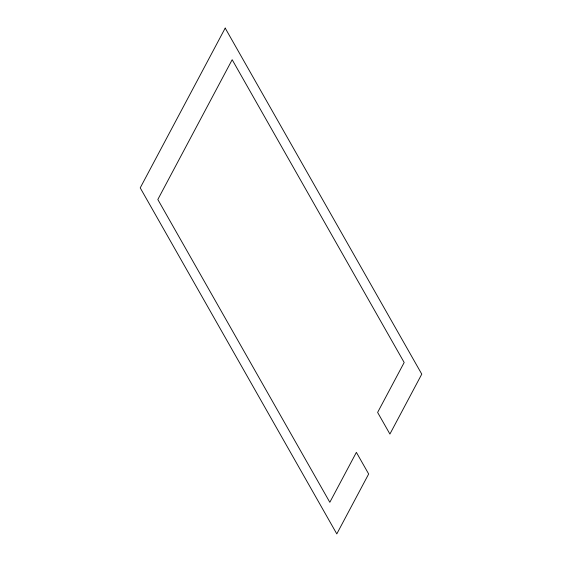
<?xml version="1.0" encoding="UTF-8"?>
<svg xmlns="http://www.w3.org/2000/svg" width="562" height="562" viewBox="0 0 562 562"><rect width="100%" height="100%" fill="white"/><g stroke="black" fill="none" stroke-linecap="round" stroke-linejoin="round"><path stroke-width="0.84" d="M225.2 28.1L140.226 187.863L336.8 533.9L368.665 473.991L356.378 452.361L329.824 502.288L157.824 199.503L232.176 59.712L404.176 362.497L377.622 412.424L389.909 434.047L421.774 374.137L225.2 28.1"/></g></svg>
